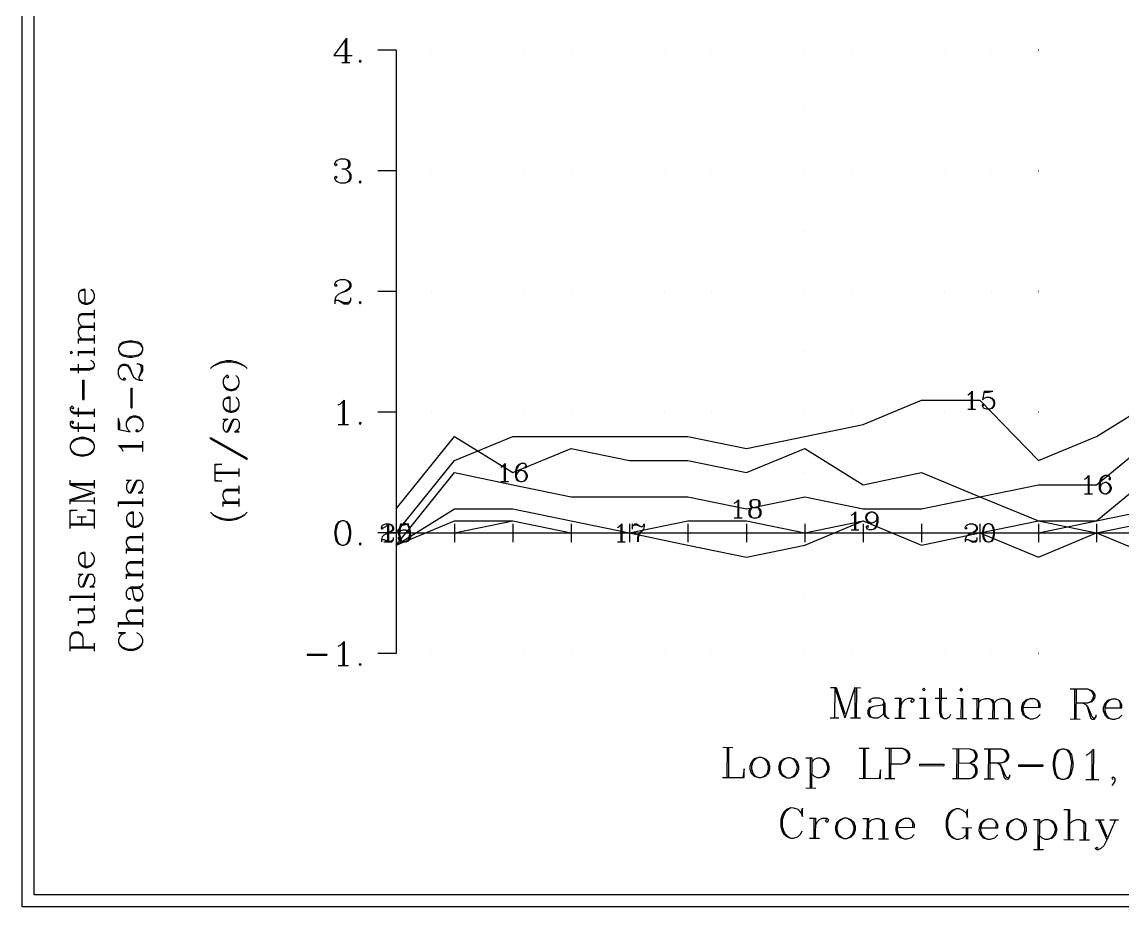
# Model space of a CAD drawing. Extents: x 10 to 200, y 0 to 250.
# Drawn here: x 10 to 101.2, y 0 to 73.3 of the extents above; entities that cross this region are included whole.
import ezdxf

# ---------------------------------------------------------------- set-up
doc = ezdxf.new("R2010")
doc.units = 0
doc.linetypes.add('1', pattern=[0])
for name, color, linetype in [('1', 7, '1'), ('2', 7, '1'), ('3', 7, '1')]:
    doc.layers.add(name, color=color, linetype=linetype)

msp = doc.modelspace()

# ---------------------------------------------------------------- linework, layer by layer
at = {"layer": '1'}
for p, q in [((36.79, 71.81), (36.79, 70)), ((36.88, 72), (36.88, 70)), ((41, 71), (39.5, 71)), ((41, 71), (41, 21)), ((36.5, 70), (37.17, 70)), ((41, 61), (39.5, 61)), ((41, 51), (39.5, 51)), ((16, 48.81), (16, 49.48)), ((16, 47.76), (16, 48.43)), ((14.67, 47.1), (16, 47.1)), ((14.67, 46.71), (14.67, 47.1)), ((14.67, 47), (16, 47)), ((16, 46.71), (16, 47.38)), ((14.67, 46.05), (16, 46.05)), ((14.67, 45.67), (14.67, 46.05)), ((14.67, 45.95), (16, 45.95)), ((16, 45.67), (16, 46.33)), ((14.67, 44.24), (14.67, 45)), ((88.67, 42.68), (88.67, 41.25)), ((89.74, 42.75), (89.6, 42.04)), ((89.74, 42.75), (90.46, 42.75)), ((14.67, 40.62), (14.67, 41.38)), ((16, 40.62), (16, 41.29)), ((36.6, 41.9), (36.6, 40)), ((88.39, 41.25), (89.03, 41.25)), ((18, 39.57), (18, 40.52)), ((41, 41), (39.5, 41)), ((14.67, 39.38), (14.67, 40.14)), ((16, 39.38), (16, 40.05)), ((18, 39.57), (18.95, 39.38)), ((36.21, 40), (37.07, 40)), ((20, 37.76), (20, 38.62)), ((18.1, 38.14), (20, 38.14)), ((49.96, 36.68), (49.96, 35.25)), ((26, 36.05), (28, 36.05)), ((26, 35.95), (28, 35.95)), ((28, 35.67), (28, 36.33)), ((98.35, 35.68), (98.35, 34.25)), ((14, 35), (14, 35.38)), ((14, 35.1), (16, 35.1)), ((14, 35), (16, 34.33)), ((14, 35), (16, 35)), ((16, 34.71), (16, 35.38)), ((28, 34.24), (28, 34.9)), ((49.68, 35.25), (50.32, 35.25)), ((14, 33.76), (15.71, 34.33)), ((14, 33.67), (16, 34.33)), ((16, 33.38), (16, 33.95)), ((20, 33.19), (20, 33.86)), ((28, 33.19), (28, 33.86)), ((98.06, 34.25), (98.71, 34.25)), ((14, 33.38), (14, 33.76)), ((14, 33.67), (16, 33.67)), ((18, 33.57), (20, 33.57)), ((18, 33.19), (18, 33.57)), ((18, 33.48), (20, 33.48)), ((26.67, 33.57), (28, 33.57)), ((26.67, 33.19), (26.67, 33.57)), ((26.67, 33.48), (28, 33.48)), ((69.32, 33.68), (69.32, 32.25)), ((14.57, 32.33), (15.33, 32.33)), ((14.95, 31.76), (14.95, 32.33)), ((69.03, 32.25), (69.68, 32.25)), ((79, 32.68), (79, 31.25)), ((14, 31.76), (16, 31.76)), ((14, 31.67), (16, 31.67)), ((40.29, 31.68), (40.29, 30.25)), ((41, 31.76), (41, 30.24)), ((41.36, 31.75), (41.21, 31.04)), ((41.36, 31.75), (42.07, 31.75)), ((45.84, 31.76), (45.84, 30.24)), ((50.68, 31.76), (50.68, 30.24)), ((55.52, 31.76), (55.52, 30.24)), ((59.64, 31.68), (59.64, 30.25)), ((60.35, 31.76), (60.35, 30.24)), ((60.57, 31.75), (60.57, 31.32)), ((65.19, 31.76), (65.19, 30.24)), ((70.03, 31.76), (70.03, 30.24)), ((74.87, 31.76), (74.87, 30.24)), ((78.71, 31.25), (79.35, 31.25)), ((79.71, 31.76), (79.71, 30.24)), ((84.55, 31.76), (84.55, 30.24)), ((89.39, 31.76), (89.39, 30.24)), ((94.23, 31.76), (94.23, 30.24)), ((99.06, 31.76), (99.06, 30.24)), ((20, 30.33), (20, 31)), ((41, 31), (39.5, 31)), ((40, 30.25), (40.64, 30.25)), ((40.24, 31), (41.76, 31)), ((45.08, 31), (46.6, 31)), ((49.92, 31), (51.44, 31)), ((54.75, 31), (56.28, 31)), ((59.35, 30.25), (60, 30.25)), ((59.59, 31), (61.12, 31)), ((64.43, 31), (65.96, 31)), ((69.27, 31), (70.79, 31)), ((74.11, 31), (75.63, 31)), ((78.95, 31), (80.47, 31)), ((83.79, 31), (85.31, 31)), ((88.63, 31), (90.15, 31)), ((93.46, 31), (94.99, 31)), ((98.3, 31), (99.83, 31)), ((18.67, 29.67), (20, 29.67)), ((18.67, 29.29), (18.67, 29.67)), ((18.67, 29.57), (20, 29.57)), ((20, 29.29), (20, 29.95)), ((20, 28.24), (20, 28.9)), ((18.67, 27.57), (20, 27.57)), ((18.67, 27.19), (18.67, 27.57)), ((18.67, 27.48), (20, 27.48)), ((20, 27.19), (20, 27.86)), ((14, 25.76), (16, 25.76)), ((14, 25.38), (14, 25.76)), ((14, 25.67), (16, 25.67)), ((16, 25.38), (16, 26.05)), ((14.67, 24.71), (16, 24.71)), ((14.67, 24.33), (14.67, 24.71)), ((16, 24.62), (16, 25)), ((20, 24.24), (20, 24.9)), ((14.67, 24.62), (16, 24.62)), ((20, 23.19), (20, 23.86)), ((14.67, 23.29), (14.67, 23.67)), ((18, 23.57), (20, 23.57)), ((18, 23.19), (18, 23.57)), ((18, 23.48), (20, 23.48)), ((36.6, 21.9), (36.6, 20)), ((14, 21.57), (16, 21.57)), ((14, 21.48), (16, 21.48)), ((16, 21.19), (16, 21.86)), ((41, 21), (39.5, 21)), ((36.21, 20), (37.07, 20))]:
    msp.add_line(p, q, dxfattribs=at)
for points in [[(36.88, 72), (35.83, 70.57), (37.36, 70.57)], [(38.02, 70.19), (37.93, 70.1), (38.02, 70), (38.12, 70.1), (38.02, 70.19)], [(36.02, 61.62), (36.12, 61.52), (36.02, 61.43), (35.93, 61.52), (35.93, 61.62), (36.02, 61.81), (36.12, 61.9), (36.4, 62), (36.79, 62), (37.07, 61.9), (37.17, 61.71), (37.17, 61.43), (37.07, 61.24), (36.79, 61.14), (36.5, 61.14)], [(36.79, 61.14), (36.98, 61.05), (37.17, 60.86), (37.26, 60.67), (37.26, 60.38), (37.17, 60.19), (37.07, 60.1), (36.79, 60), (36.4, 60), (36.12, 60.1), (36.02, 60.19), (35.93, 60.38), (35.93, 60.48), (36.02, 60.57), (36.12, 60.48), (36.02, 60.38)], [(36.79, 62), (36.98, 61.9), (37.07, 61.71), (37.07, 61.43), (36.98, 61.24), (36.79, 61.14)], [(37.07, 60.95), (37.17, 60.67), (37.17, 60.38), (37.07, 60.19), (36.98, 60.1), (36.79, 60)], [(38.02, 60.19), (37.93, 60.1), (38.02, 60), (38.12, 60.1), (38.02, 60.19)], [(15.24, 50.05), (15.24, 51.19), (15.05, 51.19), (14.86, 51.1), (14.76, 51), (14.67, 50.81), (14.67, 50.52), (14.76, 50.24), (14.95, 50.05), (15.24, 49.95), (15.43, 49.95), (15.71, 50.05), (15.9, 50.24), (16, 50.52), (16, 50.71), (15.9, 51), (15.71, 51.19)], [(15.24, 51.1), (14.95, 51.1), (14.76, 51)], [(36.02, 51.62), (36.12, 51.52), (36.02, 51.43), (35.93, 51.52), (35.93, 51.62), (36.02, 51.81), (36.12, 51.9), (36.4, 52), (36.79, 52), (37.07, 51.9), (37.17, 51.81), (37.26, 51.62), (37.26, 51.43), (37.17, 51.24), (36.88, 51.05), (36.4, 50.86), (36.21, 50.76), (36.02, 50.57), (35.93, 50.29), (35.93, 50)], [(36.79, 52), (36.98, 51.9), (37.07, 51.81), (37.17, 51.62), (37.17, 51.43), (37.07, 51.24), (36.79, 51.05), (36.4, 50.86)], [(14.67, 50.52), (14.76, 50.33), (14.95, 50.14), (15.24, 50.05), (15.43, 50.05), (15.71, 50.14), (15.9, 50.33), (16, 50.52)], [(35.93, 50.19), (36.02, 50.29), (36.21, 50.29), (36.69, 50.1), (36.98, 50.1), (37.17, 50.19), (37.26, 50.29)], [(36.21, 50.29), (36.69, 50), (37.07, 50), (37.17, 50.1), (37.26, 50.29), (37.26, 50.48)], [(38.02, 50.19), (37.93, 50.1), (38.02, 50), (38.12, 50.1), (38.02, 50.19)], [(14.95, 48.14), (14.76, 48.33), (14.67, 48.62), (14.67, 48.81), (14.76, 49.1), (14.95, 49.19), (16, 49.19)], [(14.67, 48.81), (14.76, 49), (14.95, 49.1), (16, 49.1)], [(14.95, 47.1), (14.76, 47.29), (14.67, 47.57), (14.67, 47.76), (14.76, 48.05), (14.95, 48.14), (16, 48.14)], [(14.67, 47.76), (14.76, 47.95), (14.95, 48.05), (16, 48.05)], [(18, 46.14), (18.1, 45.86), (18.38, 45.67), (18.86, 45.57), (19.14, 45.57), (19.62, 45.67), (19.9, 45.86), (20, 46.14), (20, 46.33), (19.9, 46.62), (19.62, 46.81), (19.14, 46.9), (18.86, 46.9), (18.38, 46.81), (18.1, 46.62), (18, 46.33), (18, 46.14)], [(20, 46.33), (19.9, 46.52), (19.81, 46.62), (19.62, 46.71), (19.14, 46.81), (18.86, 46.81), (18.38, 46.71), (18.19, 46.62), (18.1, 46.52), (18, 46.33)], [(14, 45.95), (14.1, 45.86), (14.19, 45.95), (14.1, 46.05), (14, 45.95)], [(18, 46.14), (18.1, 45.95), (18.19, 45.86), (18.38, 45.76), (18.86, 45.67), (19.14, 45.67), (19.62, 45.76), (19.81, 45.86), (19.9, 45.95), (20, 46.14)], [(14, 44.52), (15.62, 44.52), (15.9, 44.62), (16, 44.81), (16, 45), (15.9, 45.19), (15.71, 45.29)], [(14, 44.62), (15.62, 44.62), (15.9, 44.71), (16, 44.81)], [(18.38, 43.76), (18.48, 43.86), (18.57, 43.76), (18.48, 43.67), (18.38, 43.67), (18.19, 43.76), (18.1, 43.86), (18, 44.14), (18, 44.52), (18.1, 44.81), (18.19, 44.9), (18.38, 45), (18.57, 45), (18.76, 44.9), (18.95, 44.62), (19.14, 44.14), (19.24, 43.95), (19.43, 43.76), (19.71, 43.67), (20, 43.67)], [(18, 44.52), (18.1, 44.71), (18.19, 44.81), (18.38, 44.9), (18.57, 44.9), (18.76, 44.81), (18.95, 44.52), (19.14, 44.14)], [(19.71, 43.95), (20, 44.43), (20, 44.81), (19.9, 44.9), (19.71, 45), (19.52, 45)], [(19.81, 43.67), (19.71, 43.76), (19.71, 43.95), (19.9, 44.43), (19.9, 44.71), (19.81, 44.9), (19.71, 45)], [(25.62, 44.62), (25.81, 44.81), (26.1, 45), (26.48, 45.19), (26.95, 45.29), (27.33, 45.29), (27.81, 45.19), (28.19, 45), (28.48, 44.81), (28.67, 44.62)], [(25.81, 44.81), (26.19, 45), (26.48, 45.1), (26.95, 45.19), (27.33, 45.19), (27.81, 45.1), (28.1, 45), (28.48, 44.81)], [(26.95, 43.95), (27.05, 43.86), (27.14, 43.95), (27.05, 44.05), (26.95, 44.05), (26.76, 43.86), (26.67, 43.67), (26.67, 43.38), (26.76, 43.1), (26.95, 42.9), (27.24, 42.81), (27.43, 42.81), (27.71, 42.9), (27.9, 43.1), (28, 43.38), (28, 43.57), (27.9, 43.86), (27.71, 44.05)], [(15.05, 42.05), (15.05, 43.67), (15.14, 43.67)], [(15.05, 42.05), (15.14, 42.05), (15.14, 43.67)], [(19.05, 41.38), (19.05, 43), (19.14, 43)], [(19.05, 41.38), (19.14, 41.38), (19.14, 43)], [(26.67, 43.38), (26.76, 43.19), (26.95, 43), (27.24, 42.9), (27.43, 42.9), (27.71, 43), (27.9, 43.19), (28, 43.38)], [(27.24, 41.1), (27.24, 42.24), (27.05, 42.24), (26.86, 42.14), (26.76, 42.05), (26.67, 41.86), (26.67, 41.57), (26.76, 41.29), (26.95, 41.1), (27.24, 41), (27.43, 41), (27.71, 41.1), (27.9, 41.29), (28, 41.57), (28, 41.76), (27.9, 42.05), (27.71, 42.24)], [(27.24, 42.14), (26.95, 42.14), (26.76, 42.05)], [(36.21, 41.62), (36.4, 41.71), (36.69, 42), (36.69, 40)], [(41, 31), (45.84, 37), (50.68, 39), (55.52, 39), (60.35, 39), (65.19, 39), (70.03, 38), (74.87, 39), (79.71, 40), (84.55, 42), (89.39, 42), (94.23, 37), (99.06, 39), (103.9, 42)], [(88.39, 42.46), (88.53, 42.54), (88.74, 42.75), (88.74, 41.25)], [(89.6, 42.04), (89.74, 42.18), (89.96, 42.25), (90.17, 42.25), (90.39, 42.18), (90.53, 42.04), (90.6, 41.82), (90.6, 41.68), (90.53, 41.46), (90.39, 41.32), (90.17, 41.25), (89.96, 41.25), (89.74, 41.32), (89.67, 41.39), (89.6, 41.54), (89.6, 41.61), (89.67, 41.68), (89.74, 41.61), (89.67, 41.54)], [(89.74, 42.68), (90.1, 42.68), (90.46, 42.75)], [(90.17, 42.25), (90.32, 42.18), (90.46, 42.04), (90.53, 41.82), (90.53, 41.68), (90.46, 41.46), (90.32, 41.32), (90.17, 41.25)], [(14.1, 41.38), (14.19, 41.29), (14.29, 41.38), (14.19, 41.48), (14.1, 41.48), (14, 41.38), (14, 41.19), (14.1, 41), (14.29, 40.9), (16, 40.9)], [(14, 41.19), (14.1, 41.1), (14.29, 41), (16, 41)], [(26.67, 41.57), (26.76, 41.38), (26.95, 41.19), (27.24, 41.1), (27.43, 41.1), (27.71, 41.19), (27.9, 41.38), (28, 41.57)], [(14.1, 40.14), (14.19, 40.05), (14.29, 40.14), (14.19, 40.24), (14.1, 40.24), (14, 40.14), (14, 39.95), (14.1, 39.76), (14.29, 39.67), (16, 39.67)], [(18.1, 39.57), (18.1, 40.05), (18, 40.52)], [(18.95, 39.38), (18.76, 39.57), (18.67, 39.86), (18.67, 40.14), (18.76, 40.43), (18.95, 40.62), (19.24, 40.71), (19.43, 40.71), (19.71, 40.62), (19.9, 40.43), (20, 40.14), (20, 39.86), (19.9, 39.57), (19.81, 39.48), (19.62, 39.38), (19.52, 39.38), (19.43, 39.48), (19.52, 39.57), (19.62, 39.48)], [(18.67, 40.14), (18.76, 40.33), (18.95, 40.52), (19.24, 40.62), (19.43, 40.62), (19.71, 40.52), (19.9, 40.33), (20, 40.14)], [(26.86, 40.33), (26.67, 40.43), (27.05, 40.43), (26.86, 40.33), (26.76, 40.24), (26.67, 40.05), (26.67, 39.67), (26.76, 39.48), (26.86, 39.38), (27.05, 39.38), (27.14, 39.48), (27.24, 39.67), (27.43, 40.14), (27.52, 40.33), (27.62, 40.43)], [(26.95, 39.38), (27.05, 39.48), (27.14, 39.67), (27.33, 40.14), (27.43, 40.33), (27.52, 40.43), (27.81, 40.43), (27.9, 40.33), (28, 40.14), (28, 39.76), (27.9, 39.57), (27.81, 39.48), (27.62, 39.38), (28, 39.38), (27.81, 39.48)], [(38.02, 40.19), (37.93, 40.1), (38.02, 40), (38.12, 40.1), (38.02, 40.19)], [(14, 39.95), (14.1, 39.86), (14.29, 39.76), (16, 39.76)], [(14, 38.05), (14.1, 37.76), (14.29, 37.57), (14.48, 37.48), (14.86, 37.38), (15.14, 37.38), (15.52, 37.48), (15.71, 37.57), (15.9, 37.76), (16, 38.05), (16, 38.24), (15.9, 38.52), (15.71, 38.71), (15.52, 38.81), (15.14, 38.9), (14.86, 38.9), (14.48, 38.81), (14.29, 38.71), (14.1, 38.52), (14, 38.24), (14, 38.05)], [(16, 38.24), (15.9, 38.43), (15.71, 38.62), (15.52, 38.71), (15.14, 38.81), (14.86, 38.81), (14.48, 38.71), (14.29, 38.62), (14.1, 38.43), (14, 38.24)], [(25.62, 38.81), (25.62, 38.9), (28.67, 37.19)], [(25.62, 38.81), (28.67, 37.1), (28.67, 37.19)], [(41, 33), (45.84, 39), (50.68, 36), (55.52, 38), (60.35, 37), (65.19, 37), (70.03, 36), (74.87, 38), (79.71, 35), (84.55, 36), (89.39, 34), (94.23, 35), (99.06, 35), (103.9, 39)], [(14, 38.05), (14.1, 37.86), (14.29, 37.67), (14.48, 37.57), (14.86, 37.48), (15.14, 37.48), (15.52, 37.57), (15.71, 37.67), (15.9, 37.86), (16, 38.05)], [(18.38, 37.76), (18.29, 37.95), (18, 38.24), (20, 38.24)], [(26, 35.38), (26.57, 35.29), (26, 35.29), (26, 36.71), (26.57, 36.71), (26, 36.62)], [(49.68, 36.46), (49.82, 36.54), (50.03, 36.75), (50.03, 35.25)], [(51.75, 36.54), (51.68, 36.46), (51.75, 36.39), (51.82, 36.46), (51.82, 36.54), (51.75, 36.68), (51.61, 36.75), (51.39, 36.75), (51.18, 36.68), (51.03, 36.54), (50.96, 36.39), (50.89, 36.11), (50.89, 35.68), (50.96, 35.46), (51.11, 35.32), (51.32, 35.25), (51.46, 35.25), (51.68, 35.32), (51.82, 35.46), (51.89, 35.68), (51.89, 35.75), (51.82, 35.96), (51.68, 36.11), (51.46, 36.18), (51.39, 36.18), (51.18, 36.11), (51.03, 35.96), (50.96, 35.75)], [(51.39, 36.75), (51.25, 36.68), (51.11, 36.54), (51.03, 36.39), (50.96, 36.11), (50.96, 35.68), (51.03, 35.46), (51.18, 35.32), (51.32, 35.25)], [(41, 30), (45.84, 36), (50.68, 35), (55.52, 34), (60.35, 34), (65.19, 34), (70.03, 33), (74.87, 34), (79.71, 33), (84.55, 33), (89.39, 34), (94.23, 32), (99.06, 32), (103.9, 36)], [(51.46, 35.25), (51.61, 35.32), (51.75, 35.46), (51.82, 35.68), (51.82, 35.75), (51.75, 35.96), (51.61, 36.11), (51.46, 36.18)], [(98.06, 35.46), (98.21, 35.54), (98.42, 35.75), (98.42, 34.25)], [(100.14, 35.54), (100.06, 35.46), (100.14, 35.39), (100.21, 35.46), (100.21, 35.54), (100.14, 35.68), (99.99, 35.75), (99.78, 35.75), (99.56, 35.68), (99.42, 35.54), (99.35, 35.39), (99.28, 35.11), (99.28, 34.68), (99.35, 34.46), (99.49, 34.32), (99.71, 34.25), (99.85, 34.25), (100.06, 34.32), (100.21, 34.46), (100.28, 34.68), (100.28, 34.75), (100.21, 34.96), (100.06, 35.11), (99.85, 35.18), (99.78, 35.18), (99.56, 35.11), (99.42, 34.96), (99.35, 34.75)], [(99.78, 35.75), (99.64, 35.68), (99.49, 35.54), (99.42, 35.39), (99.35, 35.11), (99.35, 34.68), (99.42, 34.46), (99.56, 34.32), (99.71, 34.25)], [(18.86, 35.29), (18.67, 35.38), (19.05, 35.38), (18.86, 35.29), (18.76, 35.19), (18.67, 35), (18.67, 34.62), (18.76, 34.43), (18.86, 34.33), (19.05, 34.33), (19.14, 34.43), (19.24, 34.62), (19.43, 35.1), (19.52, 35.29), (19.62, 35.38)], [(18.95, 34.33), (19.05, 34.43), (19.14, 34.62), (19.33, 35.1), (19.43, 35.29), (19.52, 35.38), (19.81, 35.38), (19.9, 35.29), (20, 35.1), (20, 34.71), (19.9, 34.52), (19.81, 34.43), (19.62, 34.33), (20, 34.33), (19.81, 34.43)], [(99.85, 34.25), (99.99, 34.32), (100.14, 34.46), (100.21, 34.68), (100.21, 34.75), (100.14, 34.96), (99.99, 35.11), (99.85, 35.18)], [(26.95, 33.57), (26.76, 33.76), (26.67, 34.05), (26.67, 34.24), (26.76, 34.52), (26.95, 34.62), (28, 34.62)], [(26.67, 34.24), (26.76, 34.43), (26.95, 34.52), (28, 34.52)], [(14, 31.38), (14, 32.9), (14.57, 32.9), (14, 32.81)], [(16, 31.38), (16, 32.9), (15.43, 32.9), (16, 32.81)], [(41, 30), (45.84, 33), (50.68, 33), (55.52, 32), (60.35, 31), (65.19, 32), (70.03, 32), (74.87, 31), (79.71, 32), (84.55, 30), (89.39, 31), (94.23, 31), (99.06, 32), (103.9, 33)], [(69.03, 33.46), (69.18, 33.54), (69.39, 33.75), (69.39, 32.25)], [(70.6, 33.11), (70.39, 33.04), (70.32, 32.96), (70.25, 32.82), (70.25, 32.54), (70.32, 32.39), (70.39, 32.32), (70.6, 32.25), (70.89, 32.25), (71.1, 32.32), (71.18, 32.39), (71.25, 32.54), (71.25, 32.82), (71.18, 32.96), (71.1, 33.04), (70.89, 33.11)], [(70.6, 33.75), (70.39, 33.68), (70.32, 33.54), (70.32, 33.32), (70.39, 33.18), (70.6, 33.11), (70.89, 33.11), (71.1, 33.18), (71.18, 33.32), (71.18, 33.54), (71.1, 33.68), (70.89, 33.75), (70.6, 33.75)], [(70.6, 33.11), (70.46, 33.04), (70.39, 32.96), (70.32, 32.82), (70.32, 32.54), (70.39, 32.39), (70.46, 32.32), (70.6, 32.25)], [(70.6, 33.75), (70.46, 33.68), (70.39, 33.54), (70.39, 33.32), (70.46, 33.18), (70.6, 33.11)], [(70.89, 33.11), (71.03, 33.18), (71.1, 33.32), (71.1, 33.54), (71.03, 33.68), (70.89, 33.75)], [(70.89, 32.25), (71.03, 32.32), (71.1, 32.39), (71.18, 32.54), (71.18, 32.82), (71.1, 32.96), (71.03, 33.04), (70.89, 33.11)], [(19.24, 31.57), (19.24, 32.71), (19.05, 32.71), (18.86, 32.62), (18.76, 32.52), (18.67, 32.33), (18.67, 32.05), (18.76, 31.76), (18.95, 31.57), (19.24, 31.48), (19.43, 31.48), (19.71, 31.57), (19.9, 31.76), (20, 32.05), (20, 32.24), (19.9, 32.52), (19.71, 32.71)], [(18.67, 32.05), (18.76, 31.86), (18.95, 31.67), (19.24, 31.57), (19.43, 31.57), (19.71, 31.67), (19.9, 31.86), (20, 32.05)], [(19.24, 32.62), (18.95, 32.62), (18.76, 32.52)], [(25.62, 32.71), (25.81, 32.52), (26.1, 32.33), (26.48, 32.14), (26.95, 32.05), (27.33, 32.05), (27.81, 32.14), (28.19, 32.33), (28.48, 32.52), (28.67, 32.71)], [(25.81, 32.52), (26.19, 32.33), (26.48, 32.24), (26.95, 32.14), (27.33, 32.14), (27.81, 32.24), (28.1, 32.33), (28.48, 32.52)], [(36.5, 32), (36.21, 31.9), (36.02, 31.62), (35.93, 31.14), (35.93, 30.86), (36.02, 30.38), (36.21, 30.1), (36.5, 30), (36.69, 30), (36.98, 30.1), (37.17, 30.38), (37.26, 30.86), (37.26, 31.14), (37.17, 31.62), (36.98, 31.9), (36.69, 32), (36.5, 32)], [(36.5, 32), (36.31, 31.9), (36.21, 31.81), (36.12, 31.62), (36.02, 31.14), (36.02, 30.86), (36.12, 30.38), (36.21, 30.19), (36.31, 30.1), (36.5, 30)], [(36.69, 30), (36.88, 30.1), (36.98, 30.19), (37.07, 30.38), (37.17, 30.86), (37.17, 31.14), (37.07, 31.62), (36.98, 31.81), (36.88, 31.9), (36.69, 32)], [(41, 30), (45.84, 32), (50.68, 32), (55.52, 31), (60.35, 31), (65.19, 30), (70.03, 29), (74.87, 30), (79.71, 32), (84.55, 30), (89.39, 31), (94.23, 29), (99.06, 31), (103.9, 32)], [(41, 31), (45.84, 31), (50.68, 32), (55.52, 31), (60.35, 31), (65.19, 31), (70.03, 31), (74.87, 31), (79.71, 32), (84.55, 30), (89.39, 31), (94.23, 32), (99.06, 31), (103.9, 29)], [(78.71, 32.46), (78.85, 32.54), (79.07, 32.75), (79.07, 31.25)], [(80.85, 32.25), (80.78, 32.04), (80.64, 31.89), (80.42, 31.82), (80.35, 31.82), (80.14, 31.89), (80, 32.04), (79.92, 32.25), (79.92, 32.32), (80, 32.54), (80.14, 32.68), (80.35, 32.75), (80.5, 32.75), (80.71, 32.68), (80.85, 32.54), (80.92, 32.32), (80.92, 31.89), (80.85, 31.61), (80.78, 31.46), (80.64, 31.32), (80.42, 31.25), (80.21, 31.25), (80.07, 31.32), (80, 31.46), (80, 31.54), (80.07, 31.61), (80.14, 31.54), (80.07, 31.46)], [(80.35, 31.82), (80.21, 31.89), (80.07, 32.04), (80, 32.25), (80, 32.32), (80.07, 32.54), (80.21, 32.68), (80.35, 32.75)], [(80.5, 32.75), (80.64, 32.68), (80.78, 32.54), (80.85, 32.32), (80.85, 31.89), (80.78, 31.61), (80.71, 31.46), (80.57, 31.32), (80.42, 31.25)], [(39.86, 31.46), (39.93, 31.39), (39.86, 31.32), (39.79, 31.39), (39.79, 31.46), (39.86, 31.61), (39.93, 31.68), (40.14, 31.75), (40.43, 31.75), (40.64, 31.68), (40.71, 31.61), (40.79, 31.46), (40.79, 31.32), (40.71, 31.18), (40.5, 31.04), (40.14, 30.89), (40, 30.82), (39.86, 30.68), (39.79, 30.46), (39.79, 30.25)], [(40, 31.46), (40.14, 31.54), (40.36, 31.75), (40.36, 30.25)], [(40.43, 31.75), (40.57, 31.68), (40.64, 31.61), (40.71, 31.46), (40.71, 31.32), (40.64, 31.18), (40.43, 31.04), (40.14, 30.89)], [(41.64, 31.75), (41.43, 31.68), (41.29, 31.46), (41.21, 31.11), (41.21, 30.89), (41.29, 30.54), (41.43, 30.32), (41.64, 30.25), (41.79, 30.25), (42, 30.32), (42.14, 30.54), (42.21, 30.89), (42.21, 31.11), (42.14, 31.46), (42, 31.68), (41.79, 31.75), (41.64, 31.75)], [(41.21, 31.04), (41.36, 31.18), (41.57, 31.25), (41.79, 31.25), (42, 31.18), (42.14, 31.04), (42.21, 30.82), (42.21, 30.68), (42.14, 30.46), (42, 30.32), (41.79, 30.25), (41.57, 30.25), (41.36, 30.32), (41.29, 30.39), (41.21, 30.54), (41.21, 30.61), (41.29, 30.68), (41.36, 30.61), (41.29, 30.54)], [(41.64, 31.75), (41.5, 31.68), (41.43, 31.61), (41.36, 31.46), (41.29, 31.11), (41.29, 30.89), (41.36, 30.54), (41.43, 30.39), (41.5, 30.32), (41.64, 30.25)], [(41.36, 31.68), (41.71, 31.68), (42.07, 31.75)], [(41.79, 30.25), (41.93, 30.32), (42, 30.39), (42.07, 30.54), (42.14, 30.89), (42.14, 31.11), (42.07, 31.46), (42, 31.61), (41.93, 31.68), (41.79, 31.75)], [(41.79, 31.25), (41.93, 31.18), (42.07, 31.04), (42.14, 30.82), (42.14, 30.68), (42.07, 30.46), (41.93, 30.32), (41.79, 30.25)], [(59.35, 31.46), (59.5, 31.54), (59.71, 31.75), (59.71, 30.25)], [(60.57, 31.46), (60.64, 31.61), (60.78, 31.75), (60.93, 31.75), (61.28, 31.54), (61.43, 31.54), (61.5, 31.61), (61.57, 31.75)], [(60.64, 31.61), (60.78, 31.68), (60.93, 31.68), (61.28, 31.54)], [(61.5, 31.32), (61.14, 30.96), (61.07, 30.82), (61, 30.61), (61, 30.25)], [(61.57, 31.75), (61.57, 31.54), (61.5, 31.32), (61.21, 30.96), (61.14, 30.82), (61.07, 30.61), (61.07, 30.25)], [(88.24, 31.46), (88.32, 31.39), (88.24, 31.32), (88.17, 31.39), (88.17, 31.46), (88.24, 31.61), (88.32, 31.68), (88.53, 31.75), (88.82, 31.75), (89.03, 31.68), (89.1, 31.61), (89.17, 31.46), (89.17, 31.32), (89.1, 31.18), (88.89, 31.04), (88.53, 30.89), (88.39, 30.82), (88.24, 30.68), (88.17, 30.46), (88.17, 30.25)], [(88.82, 31.75), (88.96, 31.68), (89.03, 31.61), (89.1, 31.46), (89.1, 31.32), (89.03, 31.18), (88.82, 31.04), (88.53, 30.89)], [(90.03, 31.75), (89.82, 31.68), (89.67, 31.46), (89.6, 31.11), (89.6, 30.89), (89.67, 30.54), (89.82, 30.32), (90.03, 30.25), (90.17, 30.25), (90.39, 30.32), (90.53, 30.54), (90.6, 30.89), (90.6, 31.11), (90.53, 31.46), (90.39, 31.68), (90.17, 31.75), (90.03, 31.75)], [(90.03, 31.75), (89.89, 31.68), (89.82, 31.61), (89.74, 31.46), (89.67, 31.11), (89.67, 30.89), (89.74, 30.54), (89.82, 30.39), (89.89, 30.32), (90.03, 30.25)], [(90.17, 30.25), (90.32, 30.32), (90.39, 30.39), (90.46, 30.54), (90.53, 30.89), (90.53, 31.11), (90.46, 31.46), (90.39, 31.61), (90.32, 31.68), (90.17, 31.75)], [(18.95, 29.67), (18.76, 29.86), (18.67, 30.14), (18.67, 30.33), (18.76, 30.62), (18.95, 30.71), (20, 30.71)], [(18.67, 30.33), (18.76, 30.52), (18.95, 30.62), (20, 30.62)], [(38.02, 30.19), (37.93, 30.1), (38.02, 30), (38.12, 30.1), (38.02, 30.19)], [(39.79, 30.39), (39.86, 30.46), (40, 30.46), (40.36, 30.32), (40.57, 30.32), (40.71, 30.39), (40.79, 30.46)], [(40, 30.46), (40.36, 30.25), (40.64, 30.25), (40.71, 30.32), (40.79, 30.46), (40.79, 30.61)], [(41, 31), (45.84, 31), (50.68, 31), (55.52, 31), (60.35, 31), (65.19, 31), (70.03, 31), (74.87, 31), (79.71, 31), (84.55, 31), (89.39, 31), (94.23, 31), (99.06, 31), (103.9, 31)], [(88.17, 30.39), (88.24, 30.46), (88.39, 30.46), (88.74, 30.32), (88.96, 30.32), (89.1, 30.39), (89.17, 30.46)], [(88.39, 30.46), (88.74, 30.25), (89.03, 30.25), (89.1, 30.32), (89.17, 30.46), (89.17, 30.61)], [(15.24, 28.24), (15.24, 29.38), (15.05, 29.38), (14.86, 29.29), (14.76, 29.19), (14.67, 29), (14.67, 28.71), (14.76, 28.43), (14.95, 28.24), (15.24, 28.14), (15.43, 28.14), (15.71, 28.24), (15.9, 28.43), (16, 28.71), (16, 28.9), (15.9, 29.19), (15.71, 29.38)], [(15.24, 29.29), (14.95, 29.29), (14.76, 29.19)], [(14.67, 28.71), (14.76, 28.52), (14.95, 28.33), (15.24, 28.24), (15.43, 28.24), (15.71, 28.33), (15.9, 28.52), (16, 28.71)], [(18.95, 27.57), (18.76, 27.76), (18.67, 28.05), (18.67, 28.24), (18.76, 28.52), (18.95, 28.62), (20, 28.62)], [(18.67, 28.24), (18.76, 28.43), (18.95, 28.52), (20, 28.52)], [(14.86, 27.48), (14.67, 27.57), (15.05, 27.57), (14.86, 27.48), (14.76, 27.38), (14.67, 27.19), (14.67, 26.81), (14.76, 26.62), (14.86, 26.52), (15.05, 26.52), (15.14, 26.62), (15.24, 26.81), (15.43, 27.29), (15.52, 27.48), (15.62, 27.57)], [(14.95, 26.52), (15.05, 26.62), (15.14, 26.81), (15.33, 27.29), (15.43, 27.48), (15.52, 27.57), (15.81, 27.57), (15.9, 27.48), (16, 27.29), (16, 26.9), (15.9, 26.71), (15.81, 26.62), (15.62, 26.52), (16, 26.52), (15.81, 26.62)], [(18.86, 25.57), (18.95, 25.57), (18.95, 25.48), (18.86, 25.48), (18.76, 25.57), (18.67, 25.76), (18.67, 26.14), (18.76, 26.33), (18.86, 26.43), (19.05, 26.52), (19.71, 26.52), (19.9, 26.62), (20, 26.71)], [(18.86, 26.43), (19.71, 26.43), (19.9, 26.52), (20, 26.71), (20, 26.81)], [(19.05, 26.43), (19.14, 26.33), (19.24, 25.76), (19.33, 25.48), (19.52, 25.38), (19.71, 25.38), (19.9, 25.48), (20, 25.76), (20, 26.05), (19.9, 26.24), (19.71, 26.43)], [(19.24, 25.76), (19.33, 25.57), (19.52, 25.48), (19.71, 25.48), (19.9, 25.57), (20, 25.76)], [(14.67, 23.57), (15.71, 23.57), (15.9, 23.67), (16, 23.95), (16, 24.14), (15.9, 24.43), (15.71, 24.62)], [(14.67, 23.67), (15.71, 23.67), (15.9, 23.76), (16, 23.95)], [(18.95, 23.57), (18.76, 23.76), (18.67, 24.05), (18.67, 24.24), (18.76, 24.52), (18.95, 24.62), (20, 24.62)], [(18.67, 24.24), (18.76, 24.43), (18.95, 24.52), (20, 24.52)], [(14, 21.19), (14, 22.33), (14.1, 22.62), (14.19, 22.71), (14.38, 22.81), (14.67, 22.81), (14.86, 22.71), (14.95, 22.62), (15.05, 22.33), (15.05, 21.57)], [(14, 22.33), (14.1, 22.52), (14.19, 22.62), (14.38, 22.71), (14.67, 22.71), (14.86, 22.62), (14.95, 22.52), (15.05, 22.33)], [(18.29, 22.62), (18.57, 22.71), (18, 22.71), (18.29, 22.62), (18.1, 22.43), (18, 22.14), (18, 21.95), (18.1, 21.67), (18.29, 21.48), (18.48, 21.38), (18.76, 21.29), (19.24, 21.29), (19.52, 21.38), (19.71, 21.48), (19.9, 21.67), (20, 21.95), (20, 22.14), (19.9, 22.43), (19.71, 22.62), (19.52, 22.71)], [(18, 21.95), (18.1, 21.76), (18.29, 21.57), (18.48, 21.48), (18.76, 21.38), (19.24, 21.38), (19.52, 21.48), (19.71, 21.57), (19.9, 21.76), (20, 21.95)], [(36.21, 21.62), (36.4, 21.71), (36.69, 22), (36.69, 20)], [(33.64, 20.95), (35.26, 20.95), (35.26, 20.86)], [(33.64, 20.95), (33.64, 20.86), (35.26, 20.86)], [(38.02, 20.19), (37.93, 20.1), (38.02, 20), (38.12, 20.1), (38.02, 20.19)]]:
    msp.add_lwpolyline(points, dxfattribs=at)
at = {"layer": '2'}
for p, q in [((77, 18.19), (77.48, 18.18)), ((77.36, 18.19), (77.35, 15.69)), ((77.36, 18.19), (78.18, 15.68)), ((77.48, 18.18), (78.18, 16.04)), ((79.03, 18.18), (78.18, 15.68)), ((79.03, 18.18), (79.01, 15.68)), ((79.03, 18.18), (79.5, 18.17)), ((79.15, 18.18), (79.13, 15.68)), ((97.24, 18.07), (97.23, 15.57)), ((97.36, 18.07), (97.35, 15.57)), ((82.35, 17.32), (82.83, 17.32)), ((82.71, 17.32), (82.7, 15.66)), ((82.83, 17.32), (82.82, 15.65)), ((84.38, 17.31), (84.85, 17.31)), ((84.74, 17.31), (84.73, 15.64)), ((84.85, 17.31), (84.85, 15.64)), ((85.69, 17.31), (86.64, 17.3)), ((87.47, 17.3), (87.95, 17.29)), ((87.83, 17.29), (87.82, 15.63)), ((87.95, 17.29), (87.94, 15.63)), ((88.78, 17.29), (89.26, 17.29)), ((89.14, 17.29), (89.13, 15.62)), ((89.26, 17.29), (89.25, 15.62)), ((76.99, 15.69), (77.7, 15.68)), ((78.66, 15.68), (79.49, 15.67)), ((82.35, 15.66), (83.18, 15.65)), ((84.37, 15.65), (85.2, 15.64)), ((87.46, 15.63), (88.3, 15.62)), ((88.77, 15.62), (89.61, 15.62)), ((90.08, 15.61), (90.92, 15.61)), ((91.39, 15.61), (92.23, 15.6)), ((96.87, 15.58), (97.7, 15.57)), ((68.07, 13.24), (68.91, 13.23)), ((68.43, 13.24), (68.42, 10.74)), ((68.55, 13.23), (68.54, 10.73)), ((79.38, 13.17), (80.22, 13.17)), ((79.74, 13.17), (79.73, 10.67)), ((79.86, 13.17), (79.85, 10.67)), ((81.88, 13.16), (81.87, 10.66)), ((82, 13.16), (81.99, 10.66)), ((87.48, 13.13), (87.46, 10.63)), ((87.6, 13.13), (87.58, 10.63)), ((90.1, 13.11), (90.08, 10.61)), ((90.22, 13.11), (90.2, 10.61)), ((98.67, 12.95), (98.65, 10.57)), ((74.97, 12.37), (75.45, 12.36)), ((75.33, 12.36), (75.32, 9.86)), ((75.45, 12.36), (75.44, 9.86)), ((81.51, 10.66), (82.35, 10.66)), ((89.73, 10.62), (90.56, 10.61)), ((98.18, 10.57), (99.25, 10.56)), ((74.96, 9.87), (75.79, 9.86)), ((75.27, 7.36), (75.75, 7.36)), ((75.63, 7.36), (75.62, 5.69)), ((75.75, 7.36), (75.74, 5.69)), ((79.68, 7.34), (80.15, 7.34)), ((80.03, 7.34), (80.02, 5.67)), ((80.15, 7.34), (80.14, 5.67)), ((96.35, 8.08), (96.82, 8.08)), ((96.7, 8.08), (96.69, 5.58)), ((96.82, 8.08), (96.81, 5.58)), ((87.89, 6.58), (88.72, 6.57)), ((88.24, 6.58), (88.24, 5.62)), ((88.36, 6.58), (88.36, 5.62)), ((93.84, 7.26), (94.32, 7.26)), ((94.2, 7.26), (94.19, 4.76)), ((94.32, 7.26), (94.31, 4.76)), ((98.96, 7.23), (99.68, 7.23)), ((99.2, 7.23), (99.9, 5.56)), ((99.32, 7.23), (99.91, 5.8)), ((100.15, 7.22), (100.87, 7.22)), ((75.26, 5.7), (76.1, 5.69)), ((79.67, 5.67), (80.5, 5.67)), ((80.98, 5.66), (81.81, 5.66)), ((96.33, 5.58), (97.17, 5.57)), ((97.64, 5.57), (98.48, 5.57)), ((93.83, 4.76), (94.66, 4.76))]:
    msp.add_line(p, q, dxfattribs=at)
for points in [[(11, 1), (11, 249), (199, 249), (199, 1), (11, 1)], [(43.9, 71), (43.9, 71), (43.9, 71), (43.9, 71), (43.9, 71)], [(47.78, 71), (47.77, 71), (47.77, 71), (47.78, 71), (47.78, 71)], [(51.65, 71), (51.64, 71), (51.64, 71), (51.65, 71), (51.65, 71)], [(55.52, 71), (55.51, 71), (55.51, 71), (55.52, 71), (55.52, 71)], [(59.39, 71), (59.39, 71), (59.39, 71), (59.39, 71), (59.39, 71)], [(63.26, 71), (63.26, 71), (63.26, 71), (63.26, 71), (63.26, 71)], [(67.13, 71), (67.13, 71), (67.13, 71), (67.13, 71), (67.13, 71)], [(71, 71), (71, 71), (71, 71), (71, 71), (71, 71)], [(74.87, 71), (74.87, 71), (74.87, 71), (74.87, 71), (74.87, 71)], [(74.87, 71), (74.87, 71), (74.87, 71), (74.87, 71), (74.87, 71)], [(78.74, 71), (78.74, 71), (78.74, 71), (78.74, 71), (78.74, 71)], [(82.61, 71), (82.61, 71), (82.61, 71), (82.61, 71), (82.61, 71)], [(86.49, 71), (86.48, 71), (86.48, 71), (86.49, 71), (86.49, 71)], [(90.36, 71), (90.35, 71), (90.35, 71), (90.36, 71), (90.36, 71)], [(94.23, 71), (94.22, 71), (94.22, 71), (94.23, 71), (94.23, 71)], [(98.1, 71), (98.1, 71), (98.1, 71), (98.1, 71), (98.1, 71)], [(74.87, 66), (74.87, 66), (74.87, 66), (74.87, 66), (74.87, 66)], [(43.9, 61), (43.9, 61), (43.9, 61), (43.9, 61), (43.9, 61)], [(47.78, 61), (47.77, 61), (47.77, 61), (47.78, 61), (47.78, 61)], [(51.65, 61), (51.64, 61), (51.64, 61), (51.65, 61), (51.65, 61)], [(55.52, 61), (55.51, 61), (55.51, 61), (55.52, 61), (55.52, 61)], [(59.39, 61), (59.39, 61), (59.39, 61), (59.39, 61), (59.39, 61)], [(63.26, 61), (63.26, 61), (63.26, 61), (63.26, 61), (63.26, 61)], [(67.13, 61), (67.13, 61), (67.13, 61), (67.13, 61), (67.13, 61)], [(71, 61), (71, 61), (71, 61), (71, 61), (71, 61)], [(74.87, 61), (74.87, 61), (74.87, 61), (74.87, 61), (74.87, 61)], [(74.87, 61), (74.87, 61), (74.87, 61), (74.87, 61), (74.87, 61)], [(78.74, 61), (78.74, 61), (78.74, 61), (78.74, 61), (78.74, 61)], [(82.61, 61), (82.61, 61), (82.61, 61), (82.61, 61), (82.61, 61)], [(86.49, 61), (86.48, 61), (86.48, 61), (86.49, 61), (86.49, 61)], [(90.36, 61), (90.35, 61), (90.35, 61), (90.36, 61), (90.36, 61)], [(94.23, 61), (94.22, 61), (94.22, 61), (94.23, 61), (94.23, 61)], [(98.1, 61), (98.1, 61), (98.1, 61), (98.1, 61), (98.1, 61)], [(74.87, 56), (74.87, 56), (74.87, 56), (74.87, 56), (74.87, 56)], [(43.9, 51), (43.9, 51), (43.9, 51), (43.9, 51), (43.9, 51)], [(47.78, 51), (47.77, 51), (47.77, 51), (47.78, 51), (47.78, 51)], [(51.65, 51), (51.64, 51), (51.64, 51), (51.65, 51), (51.65, 51)], [(55.52, 51), (55.51, 51), (55.51, 51), (55.52, 51), (55.52, 51)], [(59.39, 51), (59.39, 51), (59.39, 51), (59.39, 51), (59.39, 51)], [(63.26, 51), (63.26, 51), (63.26, 51), (63.26, 51), (63.26, 51)], [(67.13, 51), (67.13, 51), (67.13, 51), (67.13, 51), (67.13, 51)], [(71, 51), (71, 51), (71, 51), (71, 51), (71, 51)], [(74.87, 51), (74.87, 51), (74.87, 51), (74.87, 51), (74.87, 51)], [(74.87, 51), (74.87, 51), (74.87, 51), (74.87, 51), (74.87, 51)], [(78.74, 51), (78.74, 51), (78.74, 51), (78.74, 51), (78.74, 51)], [(82.61, 51), (82.61, 51), (82.61, 51), (82.61, 51), (82.61, 51)], [(86.49, 51), (86.48, 51), (86.48, 51), (86.49, 51), (86.49, 51)], [(90.36, 51), (90.35, 51), (90.35, 51), (90.36, 51), (90.36, 51)], [(94.23, 51), (94.22, 51), (94.22, 51), (94.23, 51), (94.23, 51)], [(98.1, 51), (98.1, 51), (98.1, 51), (98.1, 51), (98.1, 51)], [(74.87, 46), (74.87, 46), (74.87, 46), (74.87, 46), (74.87, 46)], [(43.9, 41), (43.9, 41), (43.9, 41), (43.9, 41), (43.9, 41)], [(47.78, 41), (47.77, 41), (47.77, 41), (47.78, 41), (47.78, 41)], [(51.65, 41), (51.64, 41), (51.64, 41), (51.65, 41), (51.65, 41)], [(55.52, 41), (55.51, 41), (55.51, 41), (55.52, 41), (55.52, 41)], [(59.39, 41), (59.39, 41), (59.39, 41), (59.39, 41), (59.39, 41)], [(63.26, 41), (63.26, 41), (63.26, 41), (63.26, 41), (63.26, 41)], [(67.13, 41), (67.13, 41), (67.13, 41), (67.13, 41), (67.13, 41)], [(71, 41), (71, 41), (71, 41), (71, 41), (71, 41)], [(74.87, 41), (74.87, 41), (74.87, 41), (74.87, 41), (74.87, 41)], [(74.87, 41), (74.87, 41), (74.87, 41), (74.87, 41), (74.87, 41)], [(78.74, 41), (78.74, 41), (78.74, 41), (78.74, 41), (78.74, 41)], [(82.61, 41), (82.61, 41), (82.61, 41), (82.61, 41), (82.61, 41)], [(86.49, 41), (86.48, 41), (86.48, 41), (86.49, 41), (86.49, 41)], [(90.36, 41), (90.35, 41), (90.35, 41), (90.36, 41), (90.36, 41)], [(94.23, 41), (94.22, 41), (94.22, 41), (94.23, 41), (94.23, 41)], [(98.1, 41), (98.1, 41), (98.1, 41), (98.1, 41), (98.1, 41)], [(74.87, 36), (74.87, 36), (74.87, 36), (74.87, 36), (74.87, 36)], [(43.9, 31), (43.9, 31), (43.9, 31), (43.9, 31), (43.9, 31)], [(47.78, 31), (47.77, 31), (47.77, 31), (47.78, 31), (47.78, 31)], [(51.65, 31), (51.64, 31), (51.64, 31), (51.65, 31), (51.65, 31)], [(55.52, 31), (55.51, 31), (55.51, 31), (55.52, 31), (55.52, 31)], [(59.39, 31), (59.39, 31), (59.39, 31), (59.39, 31), (59.39, 31)], [(63.26, 31), (63.26, 31), (63.26, 31), (63.26, 31), (63.26, 31)], [(67.13, 31), (67.13, 31), (67.13, 31), (67.13, 31), (67.13, 31)], [(71, 31), (71, 31), (71, 31), (71, 31), (71, 31)], [(74.87, 31), (74.87, 31), (74.87, 31), (74.87, 31), (74.87, 31)], [(74.87, 31), (74.87, 31), (74.87, 31), (74.87, 31), (74.87, 31)], [(78.74, 31), (78.74, 31), (78.74, 31), (78.74, 31), (78.74, 31)], [(82.61, 31), (82.61, 31), (82.61, 31), (82.61, 31), (82.61, 31)], [(86.49, 31), (86.48, 31), (86.48, 31), (86.49, 31), (86.49, 31)], [(90.36, 31), (90.35, 31), (90.35, 31), (90.36, 31), (90.36, 31)], [(94.23, 31), (94.22, 31), (94.22, 31), (94.23, 31), (94.23, 31)], [(98.1, 31), (98.1, 31), (98.1, 31), (98.1, 31), (98.1, 31)], [(74.87, 26), (74.87, 26), (74.87, 26), (74.87, 26), (74.87, 26)], [(43.9, 21), (43.9, 21), (43.9, 21), (43.9, 21), (43.9, 21)], [(47.78, 21), (47.77, 21), (47.77, 21), (47.78, 21), (47.78, 21)], [(51.65, 21), (51.64, 21), (51.64, 21), (51.65, 21), (51.65, 21)], [(55.52, 21), (55.51, 21), (55.51, 21), (55.52, 21), (55.52, 21)], [(59.39, 21), (59.39, 21), (59.39, 21), (59.39, 21), (59.39, 21)], [(63.26, 21), (63.26, 21), (63.26, 21), (63.26, 21), (63.26, 21)], [(67.13, 21), (67.13, 21), (67.13, 21), (67.13, 21), (67.13, 21)], [(71, 21), (71, 21), (71, 21), (71, 21), (71, 21)], [(74.87, 21), (74.87, 21), (74.87, 21), (74.87, 21), (74.87, 21)], [(74.87, 21), (74.87, 21), (74.87, 21), (74.87, 21), (74.87, 21)], [(78.74, 21), (78.74, 21), (78.74, 21), (78.74, 21), (78.74, 21)], [(82.61, 21), (82.61, 21), (82.61, 21), (82.61, 21), (82.61, 21)], [(86.49, 21), (86.48, 21), (86.48, 21), (86.49, 21), (86.49, 21)], [(90.36, 21), (90.35, 21), (90.35, 21), (90.36, 21), (90.36, 21)], [(94.23, 21), (94.22, 21), (94.22, 21), (94.23, 21), (94.23, 21)], [(98.1, 21), (98.1, 21), (98.1, 21), (98.1, 21), (98.1, 21)], [(84.74, 18.14), (84.62, 18.03), (84.74, 17.91), (84.86, 18.02), (84.74, 18.14)], [(86.05, 18.14), (86.04, 16.11), (86.16, 15.76), (86.39, 15.63), (86.63, 15.63), (86.87, 15.75), (86.99, 15.99)], [(86.17, 18.14), (86.16, 16.11), (86.27, 15.75), (86.39, 15.63)], [(87.84, 18.13), (87.72, 18.01), (87.83, 17.89), (87.95, 18.01), (87.84, 18.13)], [(96.88, 18.08), (98.31, 18.07), (98.67, 17.95), (98.79, 17.83), (98.9, 17.59), (98.9, 17.35), (98.78, 17.11), (98.66, 16.99), (98.31, 16.88), (97.35, 16.88)], [(98.31, 18.07), (98.55, 17.95), (98.67, 17.83), (98.79, 17.59), (98.78, 17.35), (98.66, 17.11), (98.54, 17), (98.31, 16.88)], [(81.4, 16.85), (81.28, 16.73), (80.57, 16.62), (80.21, 16.5), (80.09, 16.27), (80.09, 16.03), (80.2, 15.79), (80.56, 15.67), (80.92, 15.67), (81.16, 15.78), (81.4, 16.02)], [(80.57, 16.62), (80.33, 16.5), (80.21, 16.26), (80.2, 16.03), (80.32, 15.79), (80.56, 15.67)], [(80.33, 17.1), (80.33, 16.98), (80.21, 16.98), (80.21, 17.1), (80.33, 17.22), (80.57, 17.33), (81.05, 17.33), (81.28, 17.21), (81.4, 17.09), (81.52, 16.85), (81.51, 16.02), (81.63, 15.78), (81.75, 15.66)], [(81.4, 17.09), (81.4, 16.02), (81.51, 15.78), (81.75, 15.66), (81.87, 15.66)], [(82.83, 16.61), (82.95, 16.96), (83.19, 17.2), (83.43, 17.32), (83.78, 17.32), (83.9, 17.2), (83.9, 17.08), (83.78, 16.96), (83.66, 17.08), (83.78, 17.2)], [(89.26, 16.93), (89.5, 17.16), (89.85, 17.28), (90.09, 17.28), (90.45, 17.16), (90.57, 16.92), (90.56, 15.61)], [(90.09, 17.28), (90.33, 17.16), (90.45, 16.92), (90.44, 15.61)], [(90.57, 16.92), (90.81, 17.16), (91.16, 17.27), (91.4, 17.27), (91.76, 17.15), (91.88, 16.91), (91.87, 15.6)], [(91.4, 17.27), (91.64, 17.15), (91.76, 16.91), (91.75, 15.6)], [(92.95, 16.55), (94.37, 16.54), (94.38, 16.78), (94.26, 17.02), (94.14, 17.14), (93.9, 17.26), (93.55, 17.26), (93.19, 17.14), (92.95, 16.91), (92.83, 16.55), (92.83, 16.31), (92.94, 15.96), (93.18, 15.72), (93.54, 15.59), (93.77, 15.59), (94.13, 15.71), (94.37, 15.95)], [(93.55, 17.26), (93.31, 17.14), (93.07, 16.91), (92.95, 16.55), (92.94, 16.31), (93.06, 15.95), (93.3, 15.72), (93.54, 15.59)], [(94.26, 16.54), (94.26, 16.9), (94.14, 17.14)], [(97.95, 16.88), (98.19, 16.76), (98.3, 16.64), (98.66, 15.8), (98.77, 15.68), (98.89, 15.68), (99.01, 15.8)], [(98.19, 16.76), (98.3, 16.52), (98.54, 15.69), (98.65, 15.57), (98.89, 15.56), (99.01, 15.8), (99.01, 15.92)], [(99.73, 16.51), (101.16, 16.5), (101.16, 16.74), (101.04, 16.98), (100.93, 17.1), (100.69, 17.22), (100.33, 17.22), (99.97, 17.11), (99.73, 16.87), (99.61, 16.51), (99.61, 16.28), (99.73, 15.92), (99.97, 15.68), (100.32, 15.56), (100.56, 15.56), (100.92, 15.67), (101.16, 15.91)], [(100.33, 17.22), (100.09, 17.11), (99.85, 16.87), (99.73, 16.51), (99.73, 16.27), (99.85, 15.92), (100.08, 15.68), (100.32, 15.56)], [(101.04, 16.51), (101.04, 16.86), (100.93, 17.1)], [(81.53, 13.16), (82.95, 13.15), (83.31, 13.03), (83.43, 12.91), (83.55, 12.67), (83.55, 12.32), (83.43, 12.08), (83.31, 11.96), (82.95, 11.84), (82, 11.85)], [(82.95, 13.15), (83.19, 13.03), (83.31, 12.91), (83.43, 12.68), (83.43, 12.32), (83.31, 12.08), (83.19, 11.96), (82.95, 11.84)], [(87.12, 13.13), (88.55, 13.12), (88.91, 13), (89.02, 12.88), (89.14, 12.64), (89.14, 12.41), (89.02, 12.17), (88.9, 12.05), (88.54, 11.93)], [(88.55, 13.12), (88.79, 13), (88.91, 12.88), (89.02, 12.64), (89.02, 12.41), (88.9, 12.17), (88.78, 12.05), (88.54, 11.93)], [(89.74, 13.12), (91.17, 13.11), (91.53, 12.99), (91.64, 12.87), (91.76, 12.63), (91.76, 12.39), (91.64, 12.15), (91.52, 12.03), (91.16, 11.92), (90.21, 11.92)], [(91.17, 13.11), (91.41, 12.99), (91.52, 12.87), (91.64, 12.63), (91.64, 12.39), (91.52, 12.15), (91.4, 12.04), (91.16, 11.92)], [(96.17, 13.08), (95.81, 12.96), (95.57, 12.61), (95.45, 12.01), (95.45, 11.66), (95.56, 11.06), (95.8, 10.7), (96.15, 10.58), (96.39, 10.58), (96.75, 10.7), (96.99, 11.05), (97.11, 11.65), (97.12, 12), (97, 12.6), (96.76, 12.96), (96.41, 13.08), (96.17, 13.08)], [(96.17, 13.08), (95.93, 12.96), (95.81, 12.84), (95.69, 12.61), (95.57, 12.01), (95.57, 11.65), (95.68, 11.06), (95.8, 10.82), (95.92, 10.7), (96.15, 10.58)], [(96.39, 10.58), (96.63, 10.7), (96.75, 10.81), (96.87, 11.05), (96.99, 11.65), (97, 12), (96.88, 12.6), (96.76, 12.84), (96.64, 12.96), (96.41, 13.08)], [(98.19, 12.59), (98.43, 12.71), (98.79, 13.07), (98.77, 10.57)], [(71.05, 12.39), (70.69, 12.27), (70.45, 12.03), (70.33, 11.68), (70.33, 11.44), (70.44, 11.08), (70.68, 10.84), (71.04, 10.72), (71.27, 10.72), (71.63, 10.84), (71.87, 11.07), (71.99, 11.43), (71.99, 11.67), (71.88, 12.03), (71.64, 12.26), (71.28, 12.39), (71.05, 12.39)], [(71.05, 12.39), (70.81, 12.27), (70.57, 12.03), (70.45, 11.68), (70.45, 11.44), (70.56, 11.08), (70.8, 10.84), (71.04, 10.72)], [(71.27, 10.72), (71.51, 10.84), (71.75, 11.07), (71.87, 11.43), (71.87, 11.67), (71.76, 12.03), (71.52, 12.27), (71.28, 12.39)], [(73.43, 12.37), (73.07, 12.26), (72.83, 12.02), (72.71, 11.66), (72.71, 11.43), (72.82, 11.07), (73.06, 10.83), (73.42, 10.71), (73.66, 10.71), (74.01, 10.82), (74.25, 11.06), (74.37, 11.42), (74.37, 11.65), (74.26, 12.01), (74.02, 12.25), (73.66, 12.37), (73.43, 12.37)], [(73.43, 12.37), (73.19, 12.26), (72.95, 12.02), (72.83, 11.66), (72.83, 11.42), (72.94, 11.07), (73.18, 10.83), (73.42, 10.71)], [(73.66, 10.71), (73.89, 10.82), (74.13, 11.06), (74.25, 11.42), (74.26, 11.65), (74.14, 12.01), (73.9, 12.25), (73.66, 12.37)], [(75.45, 12.01), (75.69, 12.24), (75.93, 12.36), (76.16, 12.36), (76.52, 12.24), (76.76, 12), (76.87, 11.64), (76.87, 11.4), (76.75, 11.05), (76.51, 10.81), (76.16, 10.69), (75.92, 10.69), (75.68, 10.81), (75.44, 11.05)], [(76.16, 12.36), (76.4, 12.24), (76.64, 12), (76.76, 11.64), (76.75, 11.4), (76.63, 11.05), (76.39, 10.81), (76.16, 10.69)], [(87.59, 11.94), (88.54, 11.93), (88.9, 11.81), (89.02, 11.69), (89.14, 11.45), (89.13, 11.1), (89.01, 10.86), (88.89, 10.74), (88.54, 10.62), (87.11, 10.63)], [(88.54, 11.93), (88.78, 11.81), (88.9, 11.69), (89.02, 11.45), (89.01, 11.1), (88.89, 10.86), (88.77, 10.74), (88.54, 10.62)], [(90.81, 11.92), (91.04, 11.8), (91.16, 11.68), (91.51, 10.84), (91.63, 10.72), (91.75, 10.72), (91.87, 10.84)], [(68.06, 10.74), (69.85, 10.73), (69.85, 11.44), (69.73, 10.73)], [(79.37, 10.67), (81.16, 10.66), (81.16, 11.38), (81.04, 10.66)], [(84.38, 11.84), (86.4, 11.83), (86.4, 11.71)], [(84.38, 11.84), (84.38, 11.72), (86.4, 11.71)], [(91.04, 11.8), (91.16, 11.56), (91.39, 10.73), (91.51, 10.61), (91.75, 10.6), (91.87, 10.84), (91.87, 10.96)], [(92.59, 11.79), (94.61, 11.78), (94.61, 11.66)], [(92.59, 11.79), (92.59, 11.67), (94.61, 11.66)], [(100.44, 10.56), (100.32, 10.68), (100.44, 10.79), (100.56, 10.67), (100.56, 10.44), (100.44, 10.2), (100.32, 10.08)], [(74.56, 7.84), (74.68, 7.49), (74.68, 8.2), (74.56, 7.84), (74.32, 8.08), (73.97, 8.2), (73.73, 8.21), (73.37, 8.09), (73.13, 7.85), (73.01, 7.61), (72.89, 7.26), (72.89, 6.66), (73, 6.3), (73.12, 6.07), (73.36, 5.83), (73.71, 5.71), (73.95, 5.7), (74.31, 5.82), (74.55, 6.06), (74.67, 6.3)], [(73.73, 8.21), (73.49, 8.09), (73.25, 7.85), (73.13, 7.61), (73.01, 7.26), (73.01, 6.66), (73.12, 6.3), (73.24, 6.07), (73.48, 5.83), (73.71, 5.71)], [(75.74, 6.65), (75.86, 7), (76.1, 7.24), (76.34, 7.36), (76.7, 7.36), (76.82, 7.24), (76.82, 7.12), (76.7, 7), (76.58, 7.12), (76.7, 7.24)], [(78.13, 7.35), (77.77, 7.23), (77.53, 6.99), (77.41, 6.64), (77.41, 6.4), (77.53, 6.04), (77.76, 5.8), (78.12, 5.68), (78.36, 5.68), (78.72, 5.8), (78.95, 6.03), (79.08, 6.39), (79.08, 6.63), (78.96, 6.99), (78.72, 7.23), (78.37, 7.35), (78.13, 7.35)], [(78.13, 7.35), (77.89, 7.23), (77.65, 6.99), (77.53, 6.64), (77.53, 6.4), (77.65, 6.04), (77.88, 5.8), (78.12, 5.68)], [(78.36, 5.68), (78.6, 5.8), (78.84, 6.03), (78.96, 6.39), (78.96, 6.63), (78.84, 6.99), (78.6, 7.23), (78.37, 7.35)], [(80.15, 6.98), (80.39, 7.22), (80.75, 7.33), (80.99, 7.33), (81.34, 7.21), (81.46, 6.97), (81.45, 5.66)], [(80.99, 7.33), (81.22, 7.21), (81.34, 6.97), (81.33, 5.66)], [(82.53, 6.61), (83.96, 6.6), (83.96, 6.84), (83.84, 7.08), (83.72, 7.2), (83.49, 7.32), (83.13, 7.32), (82.77, 7.2), (82.53, 6.97), (82.41, 6.61), (82.41, 6.37), (82.53, 6.01), (82.76, 5.77), (83.12, 5.65), (83.36, 5.65), (83.72, 5.77), (83.95, 6.01)], [(83.13, 7.32), (82.89, 7.2), (82.65, 6.97), (82.53, 6.61), (82.53, 6.37), (82.65, 6.01), (82.88, 5.77), (83.12, 5.65)], [(88.25, 7.77), (88.37, 7.41), (88.37, 8.12), (88.25, 7.77), (88.01, 8.01), (87.66, 8.13), (87.42, 8.13), (87.06, 8.01), (86.82, 7.78), (86.7, 7.54), (86.58, 7.18), (86.58, 6.59), (86.69, 6.23), (86.81, 5.99), (87.05, 5.75), (87.41, 5.63), (87.64, 5.63), (88, 5.74), (88.24, 5.98)], [(87.42, 8.13), (87.18, 8.01), (86.94, 7.77), (86.82, 7.54), (86.7, 7.18), (86.7, 6.59), (86.81, 6.23), (86.93, 5.99), (87.17, 5.75), (87.41, 5.63)], [(83.84, 6.6), (83.84, 6.96), (83.72, 7.2)], [(89.43, 6.57), (90.86, 6.56), (90.86, 6.8), (90.75, 7.04), (90.63, 7.16), (90.39, 7.28), (90.03, 7.28), (89.68, 7.16), (89.44, 6.93), (89.32, 6.57), (89.31, 6.33), (89.43, 5.97), (89.67, 5.74), (90.02, 5.61), (90.26, 5.61), (90.62, 5.73), (90.86, 5.97)], [(90.03, 7.28), (89.79, 7.16), (89.56, 6.93), (89.43, 6.57), (89.43, 6.33), (89.55, 5.97), (89.79, 5.73), (90.02, 5.61)], [(90.74, 6.56), (90.75, 6.92), (90.63, 7.16)], [(92.3, 7.27), (91.94, 7.15), (91.7, 6.91), (91.58, 6.56), (91.58, 6.32), (91.69, 5.96), (91.93, 5.72), (92.29, 5.6), (92.52, 5.6), (92.88, 5.72), (93.12, 5.95), (93.24, 6.31), (93.24, 6.55), (93.13, 6.91), (92.89, 7.15), (92.53, 7.27), (92.3, 7.27)], [(92.3, 7.27), (92.06, 7.15), (91.82, 6.91), (91.7, 6.56), (91.69, 6.32), (91.81, 5.96), (92.05, 5.72), (92.29, 5.6)], [(92.52, 5.6), (92.76, 5.72), (93, 5.95), (93.12, 6.31), (93.12, 6.55), (93.01, 6.91), (92.77, 7.15), (92.53, 7.27)], [(94.32, 6.9), (94.56, 7.14), (94.8, 7.25), (95.03, 7.25), (95.39, 7.13), (95.63, 6.89), (95.74, 6.53), (95.74, 6.3), (95.62, 5.94), (95.38, 5.7), (95.02, 5.59), (94.79, 5.59), (94.55, 5.71), (94.31, 5.95)], [(95.03, 7.25), (95.27, 7.13), (95.51, 6.89), (95.62, 6.54), (95.62, 6.3), (95.5, 5.94), (95.26, 5.7), (95.02, 5.59)], [(96.82, 6.89), (97.06, 7.12), (97.41, 7.24), (97.65, 7.24), (98.01, 7.12), (98.13, 6.88), (98.12, 5.57)], [(97.65, 7.24), (97.89, 7.12), (98.01, 6.88), (98, 5.57)], [(100.63, 7.22), (99.9, 5.56), (99.66, 5.08), (99.42, 4.85), (99.19, 4.73), (99.07, 4.73), (98.95, 4.85), (99.07, 4.97), (99.19, 4.85)]]:
    msp.add_lwpolyline(points, dxfattribs=at)
at = {"layer": '3'}
msp.add_lwpolyline([(10, 0), (10, 250), (200, 250), (200, 0), (10, 0)], dxfattribs=at)

doc.saveas('drawing.dxf')
